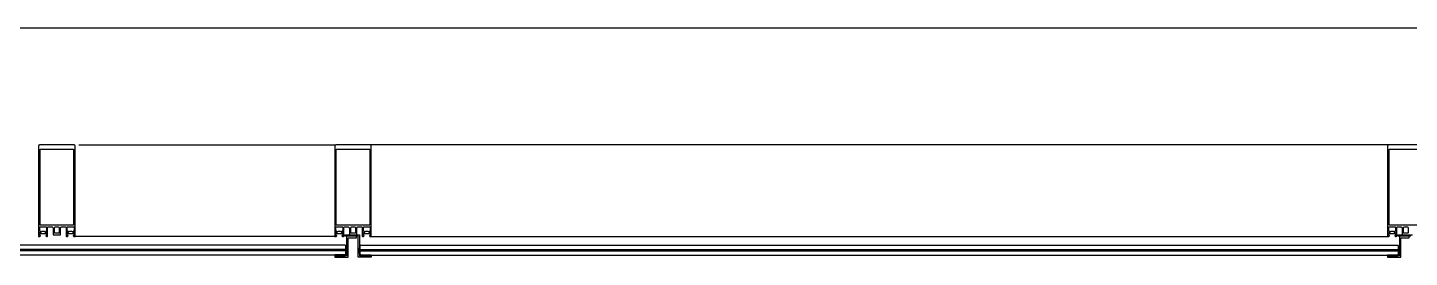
# Model space of a CAD drawing. Header units: inches. Extents: x 19839 to 37459, y -6108 to 838.
# Drawn here: x 33940.2 to 34129.2, y -4469.8 to -4438.5 of the extents above; entities that cross this region are included whole.
import ezdxf

# ---------------------------------------------------------------- set-up
doc = ezdxf.new("R2010")
doc.units = ezdxf.units.IN
doc.header["$MEASUREMENT"] = 0
doc.layers.add('01_Existing Wall Hatch', color=251, linetype='Continuous')
doc.layers.add('AVM100_CEPHE_CELIK-TASIYICI-YATAY', color=112, linetype='Continuous')

# ---------------------------------------------------------------- blocks, each defined once
blk = doc.blocks.new('asma 2')
at = {"color": 0}
for p, q in [((38362.88, 3637.95, 0), (38362.78, 3637.9, 0)), ((38367.59, 3637.95, 0), (38362.88, 3637.95, 0)), ((38367.7, 3637.91, 0), (38367.59, 3637.95, 0)), ((38368.23, 3637.95, 0), (38403.4, 3637.95)), ((38403.39, 3637.95), (38403.29, 3637.9)), ((38408.1, 3637.95), (38403.39, 3637.95)), ((38408.21, 3637.91), (38408.1, 3637.95)), ((38547.39, 3637.95, 0), (38408.1, 3637.95)), ((38547.39, 3637.95, 0), (38547.29, 3637.9, 0)), ((38552.1, 3637.95, 0), (38547.39, 3637.95, 0)), ((38362.78, 3637.9, 0), (38362.74, 3637.8, 0)), ((38362.74, 3637.8, 0), (38362.74, 3625.45, 0)), ((38362.95, 3626.98, 0), (38362.95, 3637.37, 0)), ((38362.95, 3637.37, 0), (38367.53, 3637.37, 0)), ((38367.53, 3637.37, 0), (38367.53, 3626.98, 0)), ((38367.74, 3637.8, 0), (38367.7, 3637.91, 0)), ((38367.74, 3625.45, 0), (38367.74, 3637.8, 0)), ((38403.29, 3637.9), (38403.25, 3637.8)), ((38403.25, 3637.8), (38403.25, 3625.45)), ((38403.46, 3626.98), (38403.46, 3637.37)), ((38403.46, 3637.37), (38408.04, 3637.37)), ((38408.04, 3637.37), (38408.04, 3626.98)), ((38408.25, 3637.8), (38408.21, 3637.91)), ((38408.25, 3625.45), (38408.25, 3637.8)), ((38547.29, 3637.9, 0), (38547.25, 3637.8, 0)), ((38547.25, 3637.8, 0), (38547.25, 3625.45, 0)), ((38547.46, 3626.98, 0), (38547.46, 3637.37, 0)), ((38547.46, 3637.37, 0), (38552.04, 3637.37, 0)), ((38362.89, 3626.18, 0), (38362.89, 3626.75, 0)), ((38362.89, 3626.75, 0), (38363.34, 3626.75, 0)), ((38367.53, 3626.98, 0), (38362.95, 3626.98, 0)), ((38363.34, 3626.75, 0), (38363.36, 3626.77, 0)), ((38363.36, 3626.77, 0), (38363.39, 3626.75, 0)), ((38363.39, 3626.75, 0), (38363.83, 3626.75, 0)), ((38363.83, 3626.75, 0), (38363.83, 3626.18, 0)), ((38363.98, 3626.7, 0), (38364.03, 3626.75, 0)), ((38363.98, 3625.49, 0), (38363.98, 3626.7, 0)), ((38364.03, 3626.75, 0), (38364.59, 3626.75, 0)), ((38364.59, 3626.75, 0), (38364.71, 3626.7, 0)), ((38364.71, 3626.7, 0), (38364.74, 3626.6, 0)), ((38364.92, 3626.7, 0), (38364.97, 3626.75, 0)), ((38364.92, 3625.96, 0), (38364.92, 3626.7, 0)), ((38364.97, 3626.75, 0), (38365.51, 3626.75, 0)), ((38365.51, 3626.75, 0), (38365.56, 3626.7, 0)), ((38365.56, 3626.7, 0), (38365.56, 3625.96, 0)), ((38365.74, 3626.6, 0), (38365.8, 3626.72, 0)), ((38365.8, 3626.72, 0), (38365.89, 3626.75, 0)), ((38365.89, 3626.75, 0), (38366.45, 3626.75, 0)), ((38366.45, 3626.75, 0), (38366.5, 3626.7, 0)), ((38366.5, 3626.7, 0), (38366.5, 3625.49, 0)), ((38366.65, 3626.75, 0), (38367.1, 3626.75, 0)), ((38366.65, 3626.18, 0), (38366.65, 3626.75, 0)), ((38367.1, 3626.75, 0), (38367.12, 3626.77, 0)), ((38367.12, 3626.77, 0), (38367.15, 3626.75, 0)), ((38367.15, 3626.75, 0), (38367.59, 3626.75, 0)), ((38367.59, 3626.75, 0), (38367.59, 3626.18, 0)), ((38403.4, 3626.18), (38403.4, 3626.75)), ((38403.4, 3626.75), (38403.85, 3626.75)), ((38408.04, 3626.98), (38403.46, 3626.98)), ((38403.85, 3626.75), (38403.87, 3626.77)), ((38403.87, 3626.77), (38403.9, 3626.75)), ((38403.9, 3626.75), (38404.34, 3626.75)), ((38404.34, 3626.75), (38404.34, 3626.18)), ((38404.49, 3626.7), (38404.54, 3626.75)), ((38404.49, 3625.49), (38404.49, 3626.7)), ((38404.54, 3626.75), (38405.1, 3626.75)), ((38405.1, 3626.75), (38405.22, 3626.7)), ((38405.22, 3626.7), (38405.25, 3626.6)), ((38405.43, 3626.7), (38405.48, 3626.75)), ((38405.43, 3625.96), (38405.43, 3626.7)), ((38405.48, 3626.75), (38406.02, 3626.75)), ((38406.02, 3626.75), (38406.07, 3626.7)), ((38406.07, 3626.7), (38406.07, 3625.96)), ((38406.25, 3626.6), (38406.31, 3626.72)), ((38406.31, 3626.72), (38406.4, 3626.75)), ((38406.4, 3626.75), (38406.96, 3626.75)), ((38406.96, 3626.75), (38407.01, 3626.7)), ((38407.01, 3626.7), (38407.01, 3625.49)), ((38407.16, 3626.75), (38407.61, 3626.75)), ((38407.16, 3626.18), (38407.16, 3626.75)), ((38407.61, 3626.75), (38407.63, 3626.77)), ((38407.63, 3626.77), (38407.66, 3626.75)), ((38407.66, 3626.75), (38408.1, 3626.75)), ((38408.1, 3626.75), (38408.1, 3626.18)), ((38547.4, 3626.18, 0), (38547.4, 3626.75, 0)), ((38547.4, 3626.75, 0), (38547.85, 3626.75, 0)), ((38552.04, 3626.98, 0), (38547.46, 3626.98, 0)), ((38547.85, 3626.75, 0), (38547.87, 3626.77, 0)), ((38547.87, 3626.77, 0), (38547.9, 3626.75, 0)), ((38547.9, 3626.75, 0), (38548.34, 3626.75, 0)), ((38548.34, 3626.75, 0), (38548.34, 3626.18, 0)), ((38548.49, 3626.7, 0), (38548.54, 3626.75, 0)), ((38548.49, 3625.49, 0), (38548.49, 3626.7, 0)), ((38548.54, 3626.75, 0), (38549.1, 3626.75, 0)), ((38549.1, 3626.75, 0), (38549.22, 3626.7, 0)), ((38549.22, 3626.7, 0), (38549.25, 3626.6, 0)), ((38549.43, 3626.7, 0), (38549.48, 3626.75, 0)), ((38549.43, 3625.96, 0), (38549.43, 3626.7, 0)), ((38549.48, 3626.75, 0), (38550.02, 3626.75, 0)), ((38550.02, 3626.75, 0), (38550.07, 3626.7, 0)), ((38550.07, 3626.7, 0), (38550.07, 3625.96, 0)), ((38362.74, 3625.45, 0), (38362.93, 3625.45, 0)), ((38363.01, 3626.18, 0), (38362.89, 3626.18, 0)), ((38362.89, 3625.59, 0), (38362.89, 3625.86, 0)), ((38362.89, 3625.86, 0), (38363.34, 3625.86, 0)), ((38363.01, 3625.59, 0), (38362.89, 3625.59, 0)), ((38362.93, 3626, 0), (38362.94, 3626.06, 0)), ((38362.98, 3625.97, 0), (38362.93, 3626, 0)), ((38362.93, 3625.45, 0), (38363.01, 3625.53, 0)), ((38362.94, 3626.06, 0), (38363.01, 3626.12, 0)), ((38363.02, 3625.99, 0), (38362.98, 3625.97, 0)), ((38363.01, 3626.12, 0), (38363.01, 3626.18, 0)), ((38363.01, 3625.53, 0), (38363.01, 3625.59, 0)), ((38363.12, 3626.09, 0), (38363.02, 3625.99, 0)), ((38363.19, 3626.12, 0), (38363.12, 3626.09, 0)), ((38363.53, 3626.12, 0), (38363.19, 3626.12, 0)), ((38363.34, 3625.86, 0), (38363.36, 3625.88, 0)), ((38363.36, 3625.88, 0), (38363.39, 3625.86, 0)), ((38363.39, 3625.86, 0), (38363.83, 3625.86, 0)), ((38363.6, 3626.09, 0), (38363.53, 3626.12, 0)), ((38363.7, 3625.99, 0), (38363.6, 3626.09, 0)), ((38363.74, 3625.97, 0), (38363.7, 3625.99, 0)), ((38363.83, 3626.18, 0), (38363.71, 3626.18, 0)), ((38363.71, 3626.18, 0), (38363.71, 3626.12, 0)), ((38363.71, 3626.12, 0), (38363.78, 3626.06, 0)), ((38363.83, 3625.59, 0), (38363.71, 3625.59, 0)), ((38363.71, 3625.59, 0), (38363.71, 3625.53, 0)), ((38363.71, 3625.53, 0), (38363.8, 3625.44, 0)), ((38363.79, 3626, 0), (38363.74, 3625.97, 0)), ((38363.78, 3626.06, 0), (38363.79, 3626, 0)), ((38363.8, 3625.44, 0), (38363.93, 3625.44, 0)), ((38363.83, 3625.86, 0), (38363.83, 3625.59, 0)), ((38363.93, 3625.44, 0), (38363.98, 3625.49, 0)), ((38364.74, 3626.6, 0), (38364.74, 3625.68, 0)), ((38364.74, 3625.68, 0), (38365.74, 3625.68, 0)), ((38364.97, 3625.91, 0), (38364.92, 3625.96, 0)), ((38365.51, 3625.91, 0), (38364.97, 3625.91, 0)), ((38365.56, 3625.96, 0), (38365.51, 3625.91, 0)), ((38365.74, 3625.68, 0), (38365.74, 3626.6, 0)), ((38366.5, 3625.49, 0), (38366.55, 3625.44, 0)), ((38366.55, 3625.44, 0), (38366.68, 3625.44, 0)), ((38366.77, 3626.18, 0), (38366.65, 3626.18, 0)), ((38366.65, 3625.59, 0), (38366.65, 3625.86, 0)), ((38366.65, 3625.86, 0), (38367.1, 3625.86, 0)), ((38366.77, 3625.59, 0), (38366.65, 3625.59, 0)), ((38366.68, 3625.44, 0), (38366.77, 3625.53, 0)), ((38366.69, 3626, 0), (38366.71, 3626.06, 0)), ((38366.74, 3625.97, 0), (38366.69, 3626, 0)), ((38366.71, 3626.06, 0), (38366.77, 3626.12, 0)), ((38366.78, 3625.99, 0), (38366.74, 3625.97, 0)), ((38366.77, 3626.12, 0), (38366.77, 3626.18, 0)), ((38366.77, 3625.53, 0), (38366.77, 3625.59, 0)), ((38366.88, 3626.09, 0), (38366.78, 3625.99, 0)), ((38366.95, 3626.12, 0), (38366.88, 3626.09, 0)), ((38367.29, 3626.12, 0), (38366.95, 3626.12, 0)), ((38367.1, 3625.86, 0), (38367.12, 3625.88, 0)), ((38367.12, 3625.88, 0), (38367.15, 3625.86, 0)), ((38367.15, 3625.86, 0), (38367.59, 3625.86, 0)), ((38367.36, 3626.09, 0), (38367.29, 3626.12, 0)), ((38367.47, 3625.99, 0), (38367.36, 3626.09, 0)), ((38367.59, 3626.18, 0), (38367.47, 3626.18, 0)), ((38367.47, 3626.18, 0), (38367.47, 3626.12, 0)), ((38367.47, 3626.12, 0), (38367.54, 3626.06, 0)), ((38367.5, 3625.97, 0), (38367.47, 3625.99, 0)), ((38367.59, 3625.59, 0), (38367.47, 3625.59, 0)), ((38367.47, 3625.59, 0), (38367.47, 3625.53, 0)), ((38367.47, 3625.53, 0), (38367.55, 3625.45, 0)), ((38367.55, 3626, 0), (38367.5, 3625.97, 0)), ((38367.54, 3626.06, 0), (38367.55, 3626, 0)), ((38367.55, 3625.45, 0), (38367.74, 3625.45, 0)), ((38367.59, 3625.86, 0), (38367.59, 3625.59, 0)), ((38403.25, 3625.45), (38367.74, 3625.45, 0)), ((38403.25, 3625.45), (38403.44, 3625.45)), ((38403.52, 3626.18), (38403.4, 3626.18)), ((38403.4, 3625.59), (38403.4, 3625.86)), ((38403.4, 3625.86), (38403.85, 3625.86)), ((38403.52, 3625.59), (38403.4, 3625.59)), ((38403.44, 3625.45), (38403.52, 3625.53)), ((38403.45, 3626), (38403.46, 3626.06)), ((38403.49, 3625.97), (38403.45, 3626)), ((38403.46, 3626.06), (38403.52, 3626.12)), ((38403.53, 3625.99), (38403.49, 3625.97)), ((38403.52, 3626.12), (38403.52, 3626.18)), ((38403.52, 3625.53), (38403.52, 3625.59)), ((38403.63, 3626.09), (38403.53, 3625.99)), ((38403.7, 3626.12), (38403.63, 3626.09)), ((38404.04, 3626.12), (38403.7, 3626.12)), ((38403.85, 3625.86), (38403.87, 3625.88)), ((38403.87, 3625.88), (38403.9, 3625.86)), ((38403.9, 3625.86), (38404.34, 3625.86)), ((38404.11, 3626.09), (38404.04, 3626.12)), ((38404.22, 3625.99), (38404.11, 3626.09)), ((38404.34, 3626.18), (38404.22, 3626.18)), ((38404.22, 3626.18), (38404.22, 3626.12)), ((38404.22, 3626.12), (38404.29, 3626.06)), ((38404.25, 3625.97), (38404.22, 3625.99)), ((38404.34, 3625.59), (38404.22, 3625.59)), ((38404.22, 3625.59), (38404.22, 3625.53)), ((38404.22, 3625.53), (38404.31, 3625.44)), ((38404.3, 3626), (38404.25, 3625.97)), ((38404.29, 3626.06), (38404.3, 3626)), ((38404.31, 3625.44), (38404.44, 3625.44)), ((38404.34, 3625.86), (38404.34, 3625.59)), ((38404.44, 3625.44), (38404.49, 3625.49)), ((38404.64, 3625.69, 0), (38406.64, 3625.69, 0)), ((38404.64, 3625.49, 0), (38404.64, 3625.69, 0)), ((38406.44, 3625.49, 0), (38404.64, 3625.49, 0)), ((38406.2, 3625.49), (38404.86, 3625.49)), ((38404.86, 3625.49), (38404.86, 3622.83)), ((38405.06, 3622.63), (38405.06, 3625.29)), ((38405.06, 3625.29), (38406.2, 3625.29)), ((38405.25, 3626.6), (38405.25, 3625.68)), ((38405.25, 3625.68), (38406.25, 3625.68)), ((38405.48, 3625.91), (38405.43, 3625.96)), ((38406.02, 3625.91), (38405.48, 3625.91)), ((38406.07, 3625.96), (38406.02, 3625.91)), ((38406.2, 3625.29), (38406.2, 3625.49)), ((38406.25, 3625.68), (38406.25, 3626.6)), ((38406.44, 3622.63, 0), (38406.44, 3625.49, 0)), ((38406.64, 3625.69, 0), (38406.64, 3622.83, 0)), ((38407.01, 3625.49), (38407.06, 3625.44)), ((38407.06, 3625.44), (38407.19, 3625.44)), ((38407.28, 3626.18), (38407.16, 3626.18)), ((38407.16, 3625.59), (38407.16, 3625.86)), ((38407.16, 3625.86), (38407.61, 3625.86)), ((38407.28, 3625.59), (38407.16, 3625.59)), ((38407.19, 3625.44), (38407.28, 3625.53)), ((38407.21, 3626), (38407.22, 3626.06)), ((38407.25, 3625.97), (38407.21, 3626)), ((38407.22, 3626.06), (38407.28, 3626.12)), ((38407.29, 3625.99), (38407.25, 3625.97)), ((38407.28, 3626.12), (38407.28, 3626.18)), ((38407.28, 3625.53), (38407.28, 3625.59)), ((38407.39, 3626.09), (38407.29, 3625.99)), ((38407.46, 3626.12), (38407.39, 3626.09)), ((38407.8, 3626.12), (38407.46, 3626.12)), ((38407.61, 3625.86), (38407.63, 3625.88)), ((38407.63, 3625.88), (38407.66, 3625.86)), ((38407.66, 3625.86), (38408.1, 3625.86)), ((38407.87, 3626.09), (38407.8, 3626.12)), ((38407.98, 3625.99), (38407.87, 3626.09)), ((38408.1, 3626.18), (38407.98, 3626.18)), ((38407.98, 3626.18), (38407.98, 3626.12)), ((38407.98, 3626.12), (38408.05, 3626.06)), ((38408.01, 3625.97), (38407.98, 3625.99)), ((38408.1, 3625.59), (38407.98, 3625.59)), ((38407.98, 3625.59), (38407.98, 3625.53)), ((38407.98, 3625.53), (38408.06, 3625.45)), ((38408.06, 3626), (38408.01, 3625.97)), ((38408.05, 3626.06), (38408.06, 3626)), ((38408.06, 3625.45), (38408.25, 3625.45)), ((38408.1, 3625.86), (38408.1, 3625.59)), ((38408.25, 3625.45), (38547.25, 3625.45, 0)), ((38547.25, 3625.45, 0), (38547.44, 3625.45, 0)), ((38547.52, 3626.18, 0), (38547.4, 3626.18, 0)), ((38547.4, 3625.59, 0), (38547.4, 3625.86, 0)), ((38547.4, 3625.86, 0), (38547.85, 3625.86, 0)), ((38547.52, 3625.59, 0), (38547.4, 3625.59, 0)), ((38547.44, 3625.45, 0), (38547.52, 3625.53, 0)), ((38547.45, 3626, 0), (38547.46, 3626.06, 0)), ((38547.49, 3625.97, 0), (38547.45, 3626, 0)), ((38547.46, 3626.06, 0), (38547.52, 3626.12, 0)), ((38547.53, 3625.99, 0), (38547.49, 3625.97, 0)), ((38547.52, 3626.12, 0), (38547.52, 3626.18, 0)), ((38547.52, 3625.53, 0), (38547.52, 3625.59, 0)), ((38547.63, 3626.09, 0), (38547.53, 3625.99, 0)), ((38547.7, 3626.12, 0), (38547.63, 3626.09, 0)), ((38548.04, 3626.12, 0), (38547.7, 3626.12, 0)), ((38547.85, 3625.86, 0), (38547.87, 3625.88, 0)), ((38547.87, 3625.88, 0), (38547.9, 3625.86, 0)), ((38547.9, 3625.86, 0), (38548.34, 3625.86, 0)), ((38548.11, 3626.09, 0), (38548.04, 3626.12, 0)), ((38548.22, 3625.99, 0), (38548.11, 3626.09, 0)), ((38548.34, 3626.18, 0), (38548.22, 3626.18, 0)), ((38548.22, 3626.18, 0), (38548.22, 3626.12, 0)), ((38548.22, 3626.12, 0), (38548.29, 3626.06, 0)), ((38548.25, 3625.97, 0), (38548.22, 3625.99, 0)), ((38548.34, 3625.59, 0), (38548.22, 3625.59, 0)), ((38548.22, 3625.59, 0), (38548.22, 3625.53, 0)), ((38548.22, 3625.53, 0), (38548.31, 3625.44, 0)), ((38548.3, 3626, 0), (38548.25, 3625.97, 0)), ((38548.29, 3626.06, 0), (38548.3, 3626, 0)), ((38548.31, 3625.44, 0), (38548.44, 3625.44, 0)), ((38548.34, 3625.86, 0), (38548.34, 3625.59, 0)), ((38548.44, 3625.44, 0), (38548.49, 3625.49, 0)), ((38548.64, 3625.68, 0), (38550.64, 3625.68, 0)), ((38548.64, 3625.48, 0), (38548.64, 3625.68, 0)), ((38550.44, 3625.48, 0), (38548.64, 3625.48, 0)), ((38550.2, 3625.48, 0), (38548.86, 3625.48, 0)), ((38548.86, 3625.48, 0), (38548.86, 3622.82, 0)), ((38549.06, 3622.62, 0), (38549.06, 3625.28, 0)), ((38549.06, 3625.28, 0), (38550.2, 3625.28, 0)), ((38549.25, 3626.6, 0), (38549.25, 3625.68, 0)), ((38549.48, 3625.91, 0), (38549.43, 3625.96, 0)), ((38550.02, 3625.91, 0), (38549.48, 3625.91, 0)), ((38550.07, 3625.96, 0), (38550.02, 3625.91, 0)), ((38550.2, 3625.28, 0), (38550.2, 3625.48, 0)), ((38404.76, 3623.67), (38349.12, 3623.67)), ((38404.76, 3623.52), (38349.12, 3623.52)), ((38404.66, 3624.27), (38349.22, 3624.27)), ((38404.66, 3622.92), (38349.22, 3622.92)), ((38403.25, 3622.91, 0), (38403.27, 3622.93, 0)), ((38403.25, 3622.86, 0), (38403.32, 3622.93, 0)), ((38404.66, 3622.93), (38403.25, 3622.93)), ((38403.25, 3622.93), (38403.25, 3622.83)), ((38403.35, 3622.83, 0), (38403.25, 3622.92, 0)), ((38403.3, 3622.83, 0), (38403.25, 3622.88, 0)), ((38403.26, 3622.83, 0), (38403.25, 3622.83, 0)), ((38403.26, 3622.83, 0), (38403.36, 3622.93, 0)), ((38403.39, 3622.83, 0), (38403.29, 3622.93, 0)), ((38403.31, 3622.83, 0), (38403.41, 3622.93, 0)), ((38403.44, 3622.83, 0), (38403.34, 3622.93, 0)), ((38403.35, 3622.83, 0), (38403.45, 3622.93, 0)), ((38403.48, 3622.83, 0), (38403.38, 3622.93, 0)), ((38403.4, 3622.83, 0), (38403.5, 3622.93, 0)), ((38403.53, 3622.83, 0), (38403.43, 3622.93, 0)), ((38403.44, 3622.83, 0), (38403.54, 3622.93, 0)), ((38403.57, 3622.83, 0), (38403.47, 3622.93, 0)), ((38403.49, 3622.83, 0), (38403.59, 3622.93, 0)), ((38403.62, 3622.83, 0), (38403.52, 3622.93, 0)), ((38403.53, 3622.83, 0), (38403.63, 3622.93, 0)), ((38403.66, 3622.83, 0), (38403.56, 3622.93, 0)), ((38403.58, 3622.83, 0), (38403.68, 3622.93, 0)), ((38403.7, 3622.83, 0), (38403.6, 3622.93, 0)), ((38403.62, 3622.83, 0), (38403.72, 3622.93, 0)), ((38403.75, 3622.83, 0), (38403.65, 3622.93, 0)), ((38403.67, 3622.83, 0), (38403.77, 3622.93, 0)), ((38403.79, 3622.83, 0), (38403.69, 3622.93, 0)), ((38403.71, 3622.83, 0), (38403.81, 3622.93, 0)), ((38403.84, 3622.83, 0), (38403.74, 3622.93, 0)), ((38403.76, 3622.83, 0), (38403.86, 3622.93, 0)), ((38403.88, 3622.83, 0), (38403.78, 3622.93, 0)), ((38403.8, 3622.83, 0), (38403.9, 3622.93, 0)), ((38403.93, 3622.83, 0), (38403.83, 3622.93, 0)), ((38403.85, 3622.83, 0), (38403.95, 3622.93, 0)), ((38403.97, 3622.83, 0), (38403.87, 3622.93, 0)), ((38403.89, 3622.83, 0), (38403.99, 3622.93, 0)), ((38404.02, 3622.83, 0), (38403.92, 3622.93, 0)), ((38403.94, 3622.83, 0), (38404.04, 3622.93, 0)), ((38404.06, 3622.83, 0), (38403.96, 3622.93, 0)), ((38403.98, 3622.83, 0), (38404.08, 3622.93, 0)), ((38404.11, 3622.83, 0), (38404.01, 3622.93, 0)), ((38404.03, 3622.83, 0), (38404.13, 3622.93, 0)), ((38404.15, 3622.83, 0), (38404.05, 3622.93, 0)), ((38404.07, 3622.83, 0), (38404.17, 3622.93, 0)), ((38404.2, 3622.83, 0), (38404.1, 3622.93, 0)), ((38404.12, 3622.83, 0), (38404.22, 3622.93, 0)), ((38404.24, 3622.83, 0), (38404.14, 3622.93, 0)), ((38404.16, 3622.83, 0), (38404.26, 3622.93, 0)), ((38404.29, 3622.83, 0), (38404.19, 3622.93, 0)), ((38404.21, 3622.83, 0), (38404.31, 3622.93, 0)), ((38404.33, 3622.83, 0), (38404.23, 3622.93, 0)), ((38404.25, 3622.83, 0), (38404.35, 3622.93, 0)), ((38404.38, 3622.83, 0), (38404.28, 3622.93, 0)), ((38404.3, 3622.83, 0), (38404.4, 3622.93, 0)), ((38404.42, 3622.83, 0), (38404.32, 3622.93, 0)), ((38404.34, 3622.83, 0), (38404.44, 3622.93, 0)), ((38404.47, 3622.83, 0), (38404.37, 3622.93, 0)), ((38404.39, 3622.83, 0), (38404.49, 3622.93, 0)), ((38404.51, 3622.83, 0), (38404.41, 3622.93, 0)), ((38404.43, 3622.83, 0), (38404.53, 3622.93, 0)), ((38404.56, 3622.83, 0), (38404.46, 3622.93, 0)), ((38404.48, 3622.83, 0), (38404.58, 3622.93, 0)), ((38404.6, 3622.83, 0), (38404.5, 3622.93, 0)), ((38404.52, 3622.83, 0), (38404.62, 3622.93, 0)), ((38404.65, 3622.83, 0), (38404.55, 3622.93, 0)), ((38404.57, 3622.83, 0), (38404.66, 3622.92, 0)), ((38404.66, 3622.86, 0), (38404.59, 3622.93, 0)), ((38404.61, 3622.83, 0), (38404.66, 3622.88, 0)), ((38404.66, 3622.91, 0), (38404.64, 3622.93, 0)), ((38404.65, 3622.83, 0), (38404.66, 3622.83, 0)), ((38404.66, 3624.27), (38404.76, 3624.17)), ((38404.66, 3622.92), (38404.76, 3623.02)), ((38404.66, 3622.83), (38404.66, 3622.93)), ((38404.76, 3624.14, 0), (38404.79, 3624.18, 0)), ((38404.76, 3624.1, 0), (38404.84, 3624.18, 0)), ((38404.76, 3624.18), (38404.86, 3624.18)), ((38404.76, 3623.04), (38404.76, 3624.18)), ((38404.76, 3623.02), (38404.76, 3624.17)), ((38404.86, 3624.05, 0), (38404.76, 3624.15, 0)), ((38404.76, 3624.05, 0), (38404.86, 3624.15, 0)), ((38404.86, 3624.01, 0), (38404.76, 3624.11, 0)), ((38404.76, 3624.01, 0), (38404.86, 3624.11, 0)), ((38404.86, 3623.96, 0), (38404.76, 3624.06, 0)), ((38404.76, 3623.96, 0), (38404.86, 3624.06, 0)), ((38404.86, 3623.92, 0), (38404.76, 3624.02, 0)), ((38404.76, 3623.92, 0), (38404.86, 3624.02, 0)), ((38404.86, 3623.87, 0), (38404.76, 3623.97, 0)), ((38404.76, 3623.87, 0), (38404.86, 3623.97, 0)), ((38404.86, 3623.83, 0), (38404.76, 3623.93, 0)), ((38404.76, 3623.83, 0), (38404.86, 3623.93, 0)), ((38404.86, 3623.78, 0), (38404.76, 3623.88, 0)), ((38404.76, 3623.78, 0), (38404.86, 3623.88, 0)), ((38404.86, 3623.74, 0), (38404.76, 3623.84, 0)), ((38404.76, 3623.74, 0), (38404.86, 3623.84, 0)), ((38404.86, 3623.69, 0), (38404.76, 3623.79, 0)), ((38404.76, 3623.69, 0), (38404.86, 3623.79, 0)), ((38404.86, 3623.65, 0), (38404.76, 3623.75, 0)), ((38404.76, 3623.65, 0), (38404.86, 3623.75, 0)), ((38404.86, 3623.6, 0), (38404.76, 3623.7, 0)), ((38404.76, 3623.6, 0), (38404.86, 3623.7, 0)), ((38404.86, 3623.56, 0), (38404.76, 3623.66, 0)), ((38404.76, 3623.56, 0), (38404.86, 3623.66, 0)), ((38404.86, 3623.51, 0), (38404.76, 3623.61, 0)), ((38404.76, 3623.51, 0), (38404.86, 3623.61, 0)), ((38404.86, 3623.47, 0), (38404.76, 3623.57, 0)), ((38404.76, 3623.47, 0), (38404.86, 3623.57, 0)), ((38404.86, 3623.42, 0), (38404.76, 3623.52, 0)), ((38404.76, 3623.42, 0), (38404.86, 3623.52, 0)), ((38404.86, 3623.38, 0), (38404.76, 3623.48, 0)), ((38404.76, 3623.38, 0), (38404.86, 3623.48, 0)), ((38404.86, 3623.33, 0), (38404.76, 3623.43, 0)), ((38404.76, 3623.33, 0), (38404.86, 3623.43, 0)), ((38404.86, 3623.29, 0), (38404.76, 3623.39, 0)), ((38404.76, 3623.29, 0), (38404.86, 3623.39, 0)), ((38404.86, 3623.25, 0), (38404.76, 3623.35, 0)), ((38404.76, 3623.24, 0), (38404.86, 3623.34, 0)), ((38404.86, 3623.2, 0), (38404.76, 3623.3, 0)), ((38404.76, 3623.2, 0), (38404.86, 3623.3, 0)), ((38404.86, 3623.16, 0), (38404.76, 3623.26, 0)), ((38404.76, 3623.16, 0), (38404.86, 3623.26, 0)), ((38404.86, 3623.11, 0), (38404.76, 3623.21, 0)), ((38404.76, 3623.11, 0), (38404.86, 3623.21, 0)), ((38404.86, 3623.07, 0), (38404.76, 3623.17, 0)), ((38404.76, 3623.07, 0), (38404.86, 3623.17, 0)), ((38404.84, 3623.04, 0), (38404.76, 3623.12, 0)), ((38404.79, 3623.04, 0), (38404.76, 3623.08, 0)), ((38404.86, 3623.04), (38404.76, 3623.04)), ((38404.86, 3624.1, 0), (38404.78, 3624.18, 0)), ((38404.78, 3623.04, 0), (38404.86, 3623.12, 0)), ((38404.86, 3624.14, 0), (38404.82, 3624.18, 0)), ((38404.83, 3623.04, 0), (38404.86, 3623.08, 0)), ((38404.86, 3624.18), (38404.86, 3623.04)), ((38406.63, 3624.14, 0), (38406.67, 3624.18, 0)), ((38406.63, 3624.1, 0), (38406.71, 3624.18, 0)), ((38406.73, 3624.18), (38406.63, 3624.18)), ((38406.63, 3624.18), (38406.63, 3623.04)), ((38406.63, 3624.05, 0), (38406.73, 3624.15, 0)), ((38406.73, 3624.05, 0), (38406.63, 3624.15, 0)), ((38406.63, 3624.01, 0), (38406.73, 3624.11, 0)), ((38406.73, 3624.01, 0), (38406.63, 3624.11, 0)), ((38406.63, 3623.96, 0), (38406.73, 3624.06, 0)), ((38406.73, 3623.96, 0), (38406.63, 3624.06, 0)), ((38406.63, 3623.92, 0), (38406.73, 3624.02, 0)), ((38406.73, 3623.92, 0), (38406.63, 3624.02, 0)), ((38406.63, 3623.87, 0), (38406.73, 3623.97, 0)), ((38406.73, 3623.87, 0), (38406.63, 3623.97, 0)), ((38406.63, 3623.83, 0), (38406.73, 3623.93, 0)), ((38406.73, 3623.83, 0), (38406.63, 3623.93, 0)), ((38406.63, 3623.78, 0), (38406.73, 3623.88, 0)), ((38406.73, 3623.78, 0), (38406.63, 3623.88, 0)), ((38406.63, 3623.74, 0), (38406.73, 3623.84, 0)), ((38406.73, 3623.74, 0), (38406.63, 3623.84, 0)), ((38406.63, 3623.69, 0), (38406.73, 3623.79, 0)), ((38406.73, 3623.69, 0), (38406.63, 3623.79, 0)), ((38406.63, 3623.65, 0), (38406.73, 3623.75, 0)), ((38406.73, 3623.65, 0), (38406.63, 3623.75, 0)), ((38406.63, 3623.6, 0), (38406.73, 3623.7, 0)), ((38406.73, 3623.6, 0), (38406.63, 3623.7, 0)), ((38406.63, 3623.56, 0), (38406.73, 3623.66, 0)), ((38406.73, 3623.56, 0), (38406.63, 3623.66, 0)), ((38406.63, 3623.51, 0), (38406.73, 3623.61, 0)), ((38406.73, 3623.51, 0), (38406.63, 3623.61, 0)), ((38406.63, 3623.47, 0), (38406.73, 3623.57, 0)), ((38406.73, 3623.47, 0), (38406.63, 3623.57, 0)), ((38406.63, 3623.42, 0), (38406.73, 3623.52, 0)), ((38406.73, 3623.42, 0), (38406.63, 3623.52, 0)), ((38406.63, 3623.38, 0), (38406.73, 3623.48, 0)), ((38406.73, 3623.38, 0), (38406.63, 3623.48, 0)), ((38406.63, 3623.33, 0), (38406.73, 3623.43, 0)), ((38406.73, 3623.33, 0), (38406.63, 3623.43, 0)), ((38406.63, 3623.29, 0), (38406.73, 3623.39, 0)), ((38406.73, 3623.29, 0), (38406.63, 3623.39, 0)), ((38406.63, 3623.25, 0), (38406.73, 3623.35, 0)), ((38406.73, 3623.24, 0), (38406.63, 3623.34, 0)), ((38406.63, 3623.2, 0), (38406.73, 3623.3, 0)), ((38406.73, 3623.2, 0), (38406.63, 3623.3, 0)), ((38406.63, 3623.16, 0), (38406.73, 3623.26, 0)), ((38406.73, 3623.16, 0), (38406.63, 3623.26, 0)), ((38406.63, 3623.11, 0), (38406.73, 3623.21, 0)), ((38406.73, 3623.11, 0), (38406.63, 3623.21, 0)), ((38406.63, 3623.07, 0), (38406.73, 3623.17, 0)), ((38406.73, 3623.07, 0), (38406.63, 3623.17, 0)), ((38406.71, 3623.04, 0), (38406.63, 3623.12, 0)), ((38406.66, 3623.04, 0), (38406.63, 3623.08, 0)), ((38406.63, 3623.04), (38406.73, 3623.04)), ((38406.73, 3624.1, 0), (38406.65, 3624.18, 0)), ((38406.65, 3623.04, 0), (38406.73, 3623.12, 0)), ((38406.73, 3624.14, 0), (38406.69, 3624.18, 0)), ((38406.7, 3623.04, 0), (38406.73, 3623.08, 0)), ((38406.73, 3623.04), (38406.73, 3624.18)), ((38406.84, 3624.27), (38406.74, 3624.17)), ((38406.74, 3623.02), (38406.74, 3624.17)), ((38406.74, 3623.67), (38548.74, 3623.67)), ((38406.74, 3623.52), (38548.74, 3623.52)), ((38406.84, 3622.92), (38406.74, 3623.02)), ((38406.83, 3622.91, 0), (38406.85, 3622.93, 0)), ((38406.83, 3622.86, 0), (38406.9, 3622.93, 0)), ((38406.83, 3622.93), (38408.24, 3622.93)), ((38406.83, 3622.83), (38406.83, 3622.93)), ((38406.92, 3622.83, 0), (38406.83, 3622.92, 0)), ((38406.88, 3622.83, 0), (38406.83, 3622.88, 0)), ((38406.83, 3622.83, 0), (38406.83, 3622.83, 0)), ((38406.84, 3624.27), (38548.64, 3624.27)), ((38406.84, 3622.83, 0), (38406.94, 3622.93, 0)), ((38406.84, 3622.92), (38548.64, 3622.92)), ((38406.97, 3622.83, 0), (38406.87, 3622.93, 0)), ((38406.89, 3622.83, 0), (38406.99, 3622.93, 0)), ((38407.01, 3622.83, 0), (38406.91, 3622.93, 0)), ((38406.93, 3622.83, 0), (38407.03, 3622.93, 0)), ((38407.06, 3622.83, 0), (38406.96, 3622.93, 0)), ((38406.98, 3622.83, 0), (38407.08, 3622.93, 0)), ((38407.1, 3622.83, 0), (38407, 3622.93, 0)), ((38407.02, 3622.83, 0), (38407.12, 3622.93, 0)), ((38407.15, 3622.83, 0), (38407.05, 3622.93, 0)), ((38407.07, 3622.83, 0), (38407.17, 3622.93, 0)), ((38407.19, 3622.83, 0), (38407.09, 3622.93, 0)), ((38407.11, 3622.83, 0), (38407.21, 3622.93, 0)), ((38407.24, 3622.83, 0), (38407.14, 3622.93, 0)), ((38407.15, 3622.83, 0), (38407.25, 3622.93, 0)), ((38407.28, 3622.83, 0), (38407.18, 3622.93, 0)), ((38407.2, 3622.83, 0), (38407.3, 3622.93, 0)), ((38407.33, 3622.83, 0), (38407.23, 3622.93, 0)), ((38407.24, 3622.83, 0), (38407.34, 3622.93, 0)), ((38407.37, 3622.83, 0), (38407.27, 3622.93, 0)), ((38407.29, 3622.83, 0), (38407.39, 3622.93, 0)), ((38407.42, 3622.83, 0), (38407.32, 3622.93, 0)), ((38407.33, 3622.83, 0), (38407.43, 3622.93, 0)), ((38407.46, 3622.83, 0), (38407.36, 3622.93, 0)), ((38407.38, 3622.83, 0), (38407.48, 3622.93, 0)), ((38407.51, 3622.83, 0), (38407.41, 3622.93, 0)), ((38407.42, 3622.83, 0), (38407.52, 3622.93, 0)), ((38407.55, 3622.83, 0), (38407.45, 3622.93, 0)), ((38407.47, 3622.83, 0), (38407.57, 3622.93, 0)), ((38407.6, 3622.83, 0), (38407.5, 3622.93, 0)), ((38407.51, 3622.83, 0), (38407.61, 3622.93, 0)), ((38407.64, 3622.83, 0), (38407.54, 3622.93, 0)), ((38407.56, 3622.83, 0), (38407.66, 3622.93, 0)), ((38407.69, 3622.83, 0), (38407.59, 3622.93, 0)), ((38407.6, 3622.83, 0), (38407.7, 3622.93, 0)), ((38407.73, 3622.83, 0), (38407.63, 3622.93, 0)), ((38407.65, 3622.83, 0), (38407.75, 3622.93, 0)), ((38407.78, 3622.83, 0), (38407.68, 3622.93, 0)), ((38407.69, 3622.83, 0), (38407.79, 3622.93, 0)), ((38407.82, 3622.83, 0), (38407.72, 3622.93, 0)), ((38407.74, 3622.83, 0), (38407.84, 3622.93, 0)), ((38407.87, 3622.83, 0), (38407.77, 3622.93, 0)), ((38407.78, 3622.83, 0), (38407.88, 3622.93, 0)), ((38407.91, 3622.83, 0), (38407.81, 3622.93, 0)), ((38407.83, 3622.83, 0), (38407.93, 3622.93, 0)), ((38407.96, 3622.83, 0), (38407.86, 3622.93, 0)), ((38407.87, 3622.83, 0), (38407.97, 3622.93, 0)), ((38408, 3622.83, 0), (38407.9, 3622.93, 0)), ((38407.92, 3622.83, 0), (38408.02, 3622.93, 0)), ((38408.05, 3622.83, 0), (38407.95, 3622.93, 0)), ((38407.96, 3622.83, 0), (38408.06, 3622.93, 0)), ((38408.09, 3622.83, 0), (38407.99, 3622.93, 0)), ((38408.01, 3622.83, 0), (38408.11, 3622.93, 0)), ((38408.14, 3622.83, 0), (38408.04, 3622.93, 0)), ((38408.05, 3622.83, 0), (38408.15, 3622.93, 0)), ((38408.18, 3622.83, 0), (38408.08, 3622.93, 0)), ((38408.1, 3622.83, 0), (38408.2, 3622.93, 0)), ((38408.23, 3622.83, 0), (38408.13, 3622.93, 0)), ((38408.14, 3622.83, 0), (38408.24, 3622.92, 0)), ((38408.24, 3622.86, 0), (38408.17, 3622.93, 0)), ((38408.19, 3622.83, 0), (38408.24, 3622.88, 0)), ((38408.24, 3622.91, 0), (38408.22, 3622.93, 0)), ((38408.23, 3622.83, 0), (38408.24, 3622.83, 0)), ((38408.24, 3622.93), (38408.24, 3622.83)), ((38547.25, 3622.89, 0), (38547.27, 3622.92, 0)), ((38547.25, 3622.85, 0), (38547.32, 3622.92, 0)), ((38548.66, 3622.92, 0), (38547.25, 3622.92, 0)), ((38547.25, 3622.92, 0), (38547.25, 3622.82, 0)), ((38547.35, 3622.82, 0), (38547.25, 3622.91, 0)), ((38547.3, 3622.82, 0), (38547.25, 3622.87, 0)), ((38547.26, 3622.82, 0), (38547.36, 3622.92, 0)), ((38547.39, 3622.82, 0), (38547.29, 3622.92, 0)), ((38547.31, 3622.82, 0), (38547.41, 3622.92, 0)), ((38547.44, 3622.82, 0), (38547.34, 3622.92, 0)), ((38547.35, 3622.82, 0), (38547.45, 3622.92, 0)), ((38547.48, 3622.82, 0), (38547.38, 3622.92, 0)), ((38547.4, 3622.82, 0), (38547.5, 3622.92, 0)), ((38547.53, 3622.82, 0), (38547.43, 3622.92, 0)), ((38547.44, 3622.82, 0), (38547.54, 3622.92, 0)), ((38547.57, 3622.82, 0), (38547.47, 3622.92, 0)), ((38547.49, 3622.82, 0), (38547.59, 3622.92, 0)), ((38547.62, 3622.82, 0), (38547.52, 3622.92, 0)), ((38547.53, 3622.82, 0), (38547.63, 3622.92, 0)), ((38547.66, 3622.82, 0), (38547.56, 3622.92, 0)), ((38547.58, 3622.82, 0), (38547.68, 3622.92, 0)), ((38547.7, 3622.82, 0), (38547.6, 3622.92, 0)), ((38547.62, 3622.82, 0), (38547.72, 3622.92, 0)), ((38547.75, 3622.82, 0), (38547.65, 3622.92, 0)), ((38547.67, 3622.82, 0), (38547.77, 3622.92, 0)), ((38547.79, 3622.82, 0), (38547.69, 3622.92, 0)), ((38547.71, 3622.82, 0), (38547.81, 3622.92, 0)), ((38547.84, 3622.82, 0), (38547.74, 3622.92, 0)), ((38547.76, 3622.82, 0), (38547.86, 3622.92, 0)), ((38547.88, 3622.82, 0), (38547.78, 3622.92, 0)), ((38547.8, 3622.82, 0), (38547.9, 3622.92, 0)), ((38547.93, 3622.82, 0), (38547.83, 3622.92, 0)), ((38547.85, 3622.82, 0), (38547.95, 3622.92, 0)), ((38547.97, 3622.82, 0), (38547.87, 3622.92, 0)), ((38547.89, 3622.82, 0), (38547.99, 3622.92, 0)), ((38548.02, 3622.82, 0), (38547.92, 3622.92, 0)), ((38547.94, 3622.82, 0), (38548.04, 3622.92, 0)), ((38548.06, 3622.82, 0), (38547.96, 3622.92, 0)), ((38547.98, 3622.82, 0), (38548.08, 3622.92, 0)), ((38548.11, 3622.82, 0), (38548.01, 3622.92, 0)), ((38548.03, 3622.82, 0), (38548.13, 3622.92, 0)), ((38548.15, 3622.82, 0), (38548.05, 3622.92, 0)), ((38548.07, 3622.82, 0), (38548.17, 3622.92, 0)), ((38548.2, 3622.82, 0), (38548.1, 3622.92, 0)), ((38548.12, 3622.82, 0), (38548.22, 3622.92, 0)), ((38548.24, 3622.82, 0), (38548.14, 3622.92, 0)), ((38548.16, 3622.82, 0), (38548.26, 3622.92, 0)), ((38548.29, 3622.82, 0), (38548.19, 3622.92, 0)), ((38548.21, 3622.82, 0), (38548.31, 3622.92, 0)), ((38548.33, 3622.82, 0), (38548.23, 3622.92, 0)), ((38548.25, 3622.82, 0), (38548.35, 3622.92, 0)), ((38548.38, 3622.82, 0), (38548.28, 3622.92, 0)), ((38548.3, 3622.82, 0), (38548.4, 3622.92, 0)), ((38548.42, 3622.82, 0), (38548.32, 3622.92, 0)), ((38548.34, 3622.82, 0), (38548.44, 3622.92, 0)), ((38548.47, 3622.82, 0), (38548.37, 3622.92, 0)), ((38548.39, 3622.82, 0), (38548.49, 3622.92, 0)), ((38548.51, 3622.82, 0), (38548.41, 3622.92, 0)), ((38548.43, 3622.82, 0), (38548.53, 3622.92, 0)), ((38548.56, 3622.82, 0), (38548.46, 3622.92, 0)), ((38548.48, 3622.82, 0), (38548.58, 3622.92, 0)), ((38548.6, 3622.82, 0), (38548.5, 3622.92, 0)), ((38548.52, 3622.82, 0), (38548.62, 3622.92, 0)), ((38548.65, 3622.82, 0), (38548.55, 3622.92, 0)), ((38548.57, 3622.82, 0), (38548.66, 3622.91, 0)), ((38548.66, 3622.85, 0), (38548.59, 3622.92, 0)), ((38548.61, 3622.82, 0), (38548.66, 3622.86, 0)), ((38548.64, 3624.27), (38548.74, 3624.17)), ((38548.64, 3622.92), (38548.74, 3623.02)), ((38548.66, 3622.9, 0), (38548.64, 3622.92, 0)), ((38548.66, 3622.82, 0), (38548.66, 3622.92, 0)), ((38548.74, 3623.02), (38548.74, 3624.17)), ((38548.76, 3624.13, 0), (38548.79, 3624.17, 0)), ((38548.76, 3624.09, 0), (38548.84, 3624.17, 0)), ((38548.76, 3624.17, 0), (38548.86, 3624.17, 0)), ((38548.76, 3623.03, 0), (38548.76, 3624.17, 0)), ((38548.86, 3624.04, 0), (38548.76, 3624.14, 0)), ((38548.76, 3624.04, 0), (38548.86, 3624.14, 0)), ((38548.86, 3624, 0), (38548.76, 3624.1, 0)), ((38548.76, 3624, 0), (38548.86, 3624.1, 0)), ((38548.86, 3623.95, 0), (38548.76, 3624.05, 0)), ((38548.76, 3623.95, 0), (38548.86, 3624.05, 0)), ((38548.86, 3623.91, 0), (38548.76, 3624.01, 0)), ((38548.76, 3623.91, 0), (38548.86, 3624.01, 0)), ((38548.86, 3623.86, 0), (38548.76, 3623.96, 0)), ((38548.76, 3623.86, 0), (38548.86, 3623.96, 0)), ((38548.86, 3623.82, 0), (38548.76, 3623.92, 0)), ((38548.76, 3623.82, 0), (38548.86, 3623.92, 0)), ((38548.86, 3623.77, 0), (38548.76, 3623.87, 0)), ((38548.76, 3623.77, 0), (38548.86, 3623.87, 0)), ((38548.86, 3623.73, 0), (38548.76, 3623.83, 0)), ((38548.76, 3623.73, 0), (38548.86, 3623.83, 0)), ((38548.86, 3623.68, 0), (38548.76, 3623.78, 0)), ((38548.76, 3623.68, 0), (38548.86, 3623.78, 0)), ((38548.86, 3623.64, 0), (38548.76, 3623.74, 0)), ((38548.76, 3623.64, 0), (38548.86, 3623.74, 0)), ((38548.86, 3623.59, 0), (38548.76, 3623.69, 0)), ((38548.76, 3623.59, 0), (38548.86, 3623.69, 0)), ((38548.86, 3623.55, 0), (38548.76, 3623.65, 0)), ((38548.76, 3623.55, 0), (38548.86, 3623.65, 0)), ((38548.86, 3623.5, 0), (38548.76, 3623.6, 0)), ((38548.76, 3623.5, 0), (38548.86, 3623.6, 0)), ((38548.86, 3623.46, 0), (38548.76, 3623.56, 0)), ((38548.76, 3623.46, 0), (38548.86, 3623.56, 0)), ((38548.86, 3623.41, 0), (38548.76, 3623.51, 0)), ((38548.76, 3623.41, 0), (38548.86, 3623.51, 0)), ((38548.86, 3623.37, 0), (38548.76, 3623.47, 0)), ((38548.76, 3623.37, 0), (38548.86, 3623.47, 0)), ((38548.86, 3623.32, 0), (38548.76, 3623.42, 0)), ((38548.76, 3623.32, 0), (38548.86, 3623.42, 0)), ((38548.86, 3623.28, 0), (38548.76, 3623.38, 0)), ((38548.76, 3623.28, 0), (38548.86, 3623.38, 0)), ((38548.86, 3623.23, 0), (38548.76, 3623.33, 0)), ((38548.76, 3623.23, 0), (38548.86, 3623.33, 0)), ((38548.86, 3623.19, 0), (38548.76, 3623.29, 0)), ((38548.76, 3623.19, 0), (38548.86, 3623.29, 0)), ((38548.86, 3623.14, 0), (38548.76, 3623.24, 0)), ((38548.76, 3623.14, 0), (38548.86, 3623.24, 0)), ((38548.86, 3623.1, 0), (38548.76, 3623.2, 0)), ((38548.76, 3623.1, 0), (38548.86, 3623.2, 0)), ((38548.86, 3623.05, 0), (38548.76, 3623.15, 0)), ((38548.76, 3623.05, 0), (38548.86, 3623.15, 0)), ((38548.84, 3623.03, 0), (38548.76, 3623.11, 0)), ((38548.79, 3623.03, 0), (38548.76, 3623.06, 0)), ((38548.86, 3623.03, 0), (38548.76, 3623.03, 0)), ((38548.86, 3624.09, 0), (38548.78, 3624.17, 0)), ((38548.78, 3623.03, 0), (38548.86, 3623.11, 0)), ((38548.86, 3624.13, 0), (38548.82, 3624.17, 0)), ((38548.83, 3623.03, 0), (38548.86, 3623.06, 0)), ((38548.86, 3624.17, 0), (38548.86, 3623.03, 0)), ((38404.86, 3622.83), (38403.25, 3622.83)), ((38403.25, 3622.83), (38403.25, 3622.63)), ((38403.25, 3622.83), (38404.66, 3622.83)), ((38403.25, 3622.63), (38405.06, 3622.63)), ((38408.25, 3622.63, 0), (38406.44, 3622.63, 0)), ((38406.64, 3622.83, 0), (38408.25, 3622.83, 0)), ((38408.24, 3622.83), (38406.83, 3622.83)), ((38408.25, 3622.83, 0), (38408.25, 3622.63, 0)), ((38547.26, 3622.82, 0), (38547.25, 3622.82, 0)), ((38547.25, 3622.82, 0), (38548.66, 3622.82, 0)), ((38548.86, 3622.82, 0), (38547.25, 3622.82, 0)), ((38547.25, 3622.82, 0), (38547.25, 3622.62, 0)), ((38547.25, 3622.62, 0), (38549.06, 3622.62, 0)), ((38548.65, 3622.82, 0), (38548.66, 3622.82, 0))]:
    blk.add_line(p, q, dxfattribs=at)
at = {"layer": 'AVM100_CEPHE_CELIK-TASIYICI-YATAY', "color": 0}
blk.add_line((38358.74, 3653.95, 0), (38830.24, 3653.95, 0), dxfattribs=at)
blk.add_line((38358.74, 3653.95, 0), (38830.24, 3653.95, 0), dxfattribs=at)

msp = doc.modelspace()

# ---------------------------------------------------------------- block references
at = {"layer": '01_Existing Wall Hatch'}
msp.add_blockref('asma 2', (-4421, -8092.45, 0), dxfattribs=at)

doc.saveas('drawing.dxf')
